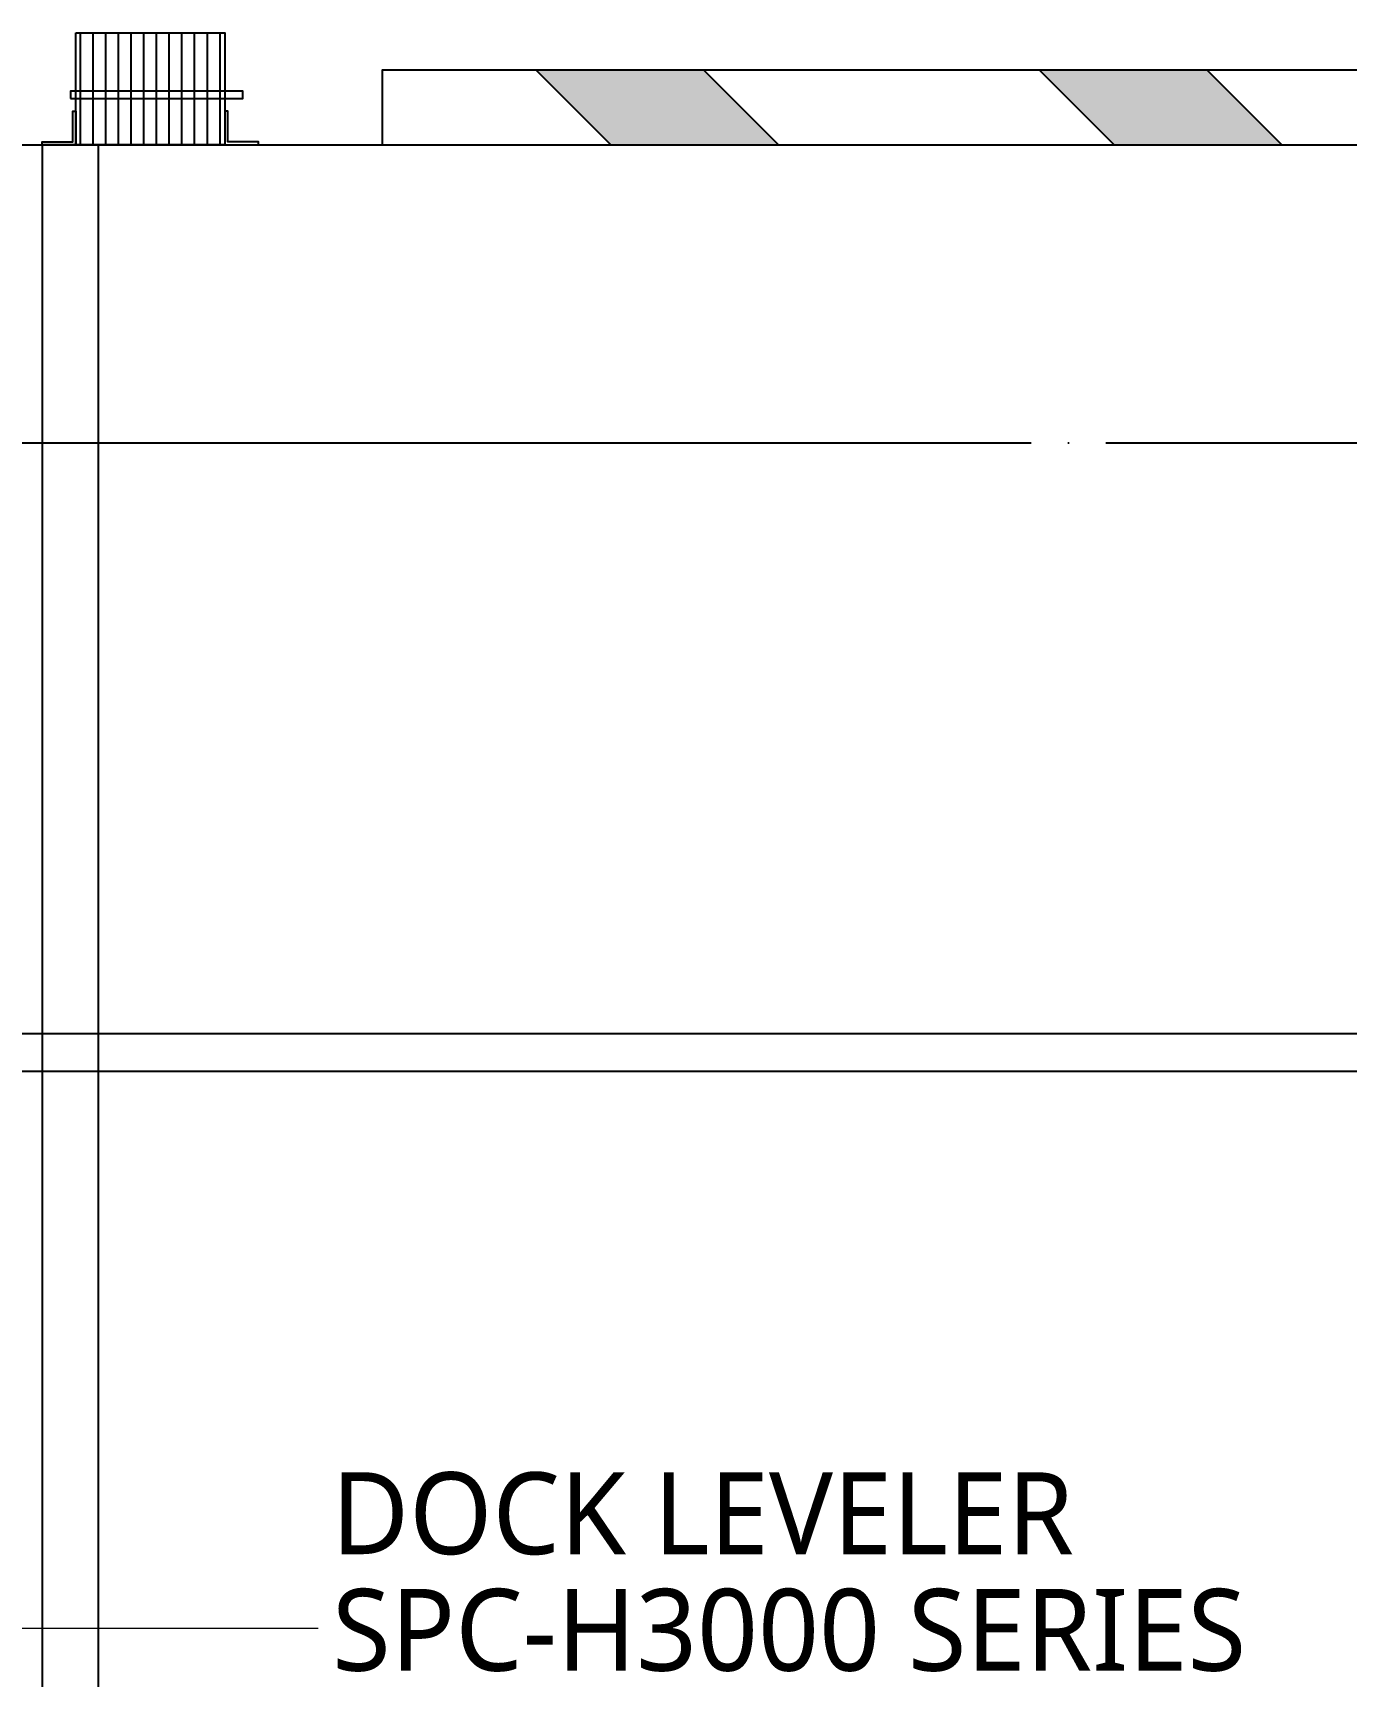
# Model space of a CAD drawing. Header units: millimetres. Extents: x 909 to 159266, y 137 to 21462.
# Drawn here: x 86861 to 88622, y 4820 to 7024 of the extents above; entities that cross this region are included whole.
import ezdxf

# ---------------------------------------------------------------- set-up
doc = ezdxf.new("R2010")
doc.units = ezdxf.units.MM
doc.header["$LTSCALE"] = 50
doc.header["$MEASUREMENT"] = 0
doc.linetypes.add('지상1층 평면도$0$CEN', pattern=[62, 60, -1, 0, -1])
for name, color, linetype in [('DIM', 7, 'Continuous'), ('OHD Panel', 5, 'Continuous'), ('지상1층 평면도$0$A-FLOR-FLIN-TYP2', 8, 'Continuous'), ('지상1층 평면도$0$A-ST-AXIS-CEN', 252, '지상1층 평면도$0$CEN'), ('지상1층 평면도$0$AF_01_Xref_PLAN_REV_01$0$_시설물', 9, 'Continuous')]:
    doc.layers.add(name, color=color, linetype=linetype)
doc.layers.add('건축120130$0$TEX', color=3, linetype='Continuous', lineweight=15)
doc.styles.get("Standard").update_dxf_attribs({"font": 'NanumGothicBold.ttf'})
doc.styles.add('울릉도M', font='NanumGothic.ttf')
doc.dimstyles.new('ISO-25', dxfattribs={"dimtxt": 2.5, "dimasz": 2.5, "dimexe": 1.25, "dimexo": 0.625, "dimtad": 1, "dimtxsty": 'Standard', "dimcen": 2.5, "dimadec": 0, "dimazin": 0, "dimtfac": 1, "dimtmove": 0, "dimatfit": 3, "dimfxl": 1, "dimarcsym": 0})

# ---------------------------------------------------------------- blocks, each defined once
blk = doc.blocks.new('지상1층 평면도$0$G$C6949C102')
at = {"color": 251}
for p, q in [((2432.5, 3044.9), (2432.5, 3194.9)), ((2449.5, 3044.9), (2449.5, 3194.9)), ((2466.5, 3044.9), (2466.5, 3194.9)), ((2483.5, 3044.9), (2483.5, 3194.9)), ((2500.5, 3044.9), (2500.5, 3194.9)), ((2517.5, 3044.9), (2517.5, 3194.9)), ((2534.5, 3044.9), (2534.5, 3194.9)), ((2551.5, 3044.9), (2551.5, 3194.9)), ((2568.5, 3044.9), (2568.5, 3194.9)), ((2585.5, 3044.9), (2585.5, 3194.9)), ((2602.5, 3044.9), (2602.5, 3194.9)), ((2619.5, 3044.9), (2619.5, 3194.9))]:
    blk.add_line(p, q, dxfattribs=at)
blk.add_lwpolyline([(2426, 3194.9), (2626, 3194.9), (2626, 3044.9), (2426, 3044.9)], close=True, dxfattribs=at)
at = {"color": 1}
blk.add_lwpolyline([(2419, 3107), (2650, 3107), (2650, 3116.6), (2419, 3116.6)], close=True, dxfattribs=at)
at = {"color": 251}
for points in [[(2426, 3044.9), (2381, 3044.9), (2381, 3048.9), (2422, 3048.9), (2422, 3089.9), (2426, 3089.9), (2426, 3044.9), (2422, 3044.9)], [(2626, 3044.9), (2671, 3044.9), (2671, 3048.9), (2630, 3048.9), (2630, 3089.9), (2626, 3089.9), (2626, 3044.9), (2630, 3044.9)]]:
    blk.add_lwpolyline(points, dxfattribs=at)
at = {"layer": 'DIM', "color": 1}
for p, q in [((2381, 3044.9), (2381, 44.9)), ((2456, 3044.9), (2456, -30.1))]:
    blk.add_line(p, q, dxfattribs=at)

msp = doc.modelspace()

# ---------------------------------------------------------------- hatches: boundary and pattern name
at = {"layer": '지상1층 평면도$0$AF_01_Xref_PLAN_REV_01$0$_시설물'}
for points in [[(87761.3, 6974.4), (87861.3, 6874.4), (87636.3, 6874.4), (87536.3, 6974.4)], [(88436.3, 6974.4), (88536.3, 6874.4), (88311.3, 6874.4), (88211.3, 6974.4)]]:
    msp.add_hatch(color=253, dxfattribs=at).paths.add_polyline_path(points)

# ---------------------------------------------------------------- linework, layer by layer
at = {"layer": 'OHD Panel', "elevation": 0}
msp.add_lwpolyline([(90973.8, 5681.4), (80723.8, 5681.4), (80723.8, 5631.4), (90973.8, 5631.4)], close=True, dxfattribs=at)
at = {"layer": '지상1층 평면도$0$A-FLOR-FLIN-TYP2'}
msp.add_line((80548.8, 6874.4, 0), (90948.8, 6874.4, 0), dxfattribs=at)
msp.add_line((80548.8, 6874.4, 0), (90948.8, 6874.4, 0), dxfattribs=at)
at = {"layer": '지상1층 평면도$0$A-ST-AXIS-CEN', "color": 1}
msp.add_line((79000, 6474.4, 0), (92703.7, 6474.4, 0), dxfattribs=at)
at = {"layer": '지상1층 평면도$0$AF_01_Xref_PLAN_REV_01$0$_시설물'}
for p, q in [((87536.3, 6974.4, 0), (87636.3, 6874.4, 0)), ((87761.3, 6974.4, 0), (87861.3, 6874.4, 0)), ((88211.3, 6974.4, 0), (88311.3, 6874.4, 0)), ((88436.3, 6974.4, 0), (88536.3, 6874.4, 0))]:
    msp.add_line(p, q, dxfattribs=at)
at = {"layer": '지상1층 평면도$0$AF_01_Xref_PLAN_REV_01$0$_시설물', "color": 6, "elevation": 0}
msp.add_lwpolyline([(87329.8, 6874.4), (90948.8, 6874.4), (90948.8, 6974.4), (87329.8, 6974.4), (87329.8, 6874.4)], dxfattribs=at)

# ---------------------------------------------------------------- block references
msp.add_blockref('지상1층 평면도$0$G$C6949C102', (84492.8, 3829.5, 0))

# ---------------------------------------------------------------- texts
at = {"layer": '건축120130$0$TEX', "style": '울릉도M'}
for s, p in [('DOCK LEVELER', (87261.5, 4983.4, 0)), ('SPC-H3000 SERIES', (87262.6, 4827, 0))]:
    msp.add_text(s, height=109.843, dxfattribs=at).set_placement(p)

# ---------------------------------------------------------------- leaders
msp.add_leader([(86611.3, 4884.3, 0), (87243.9, 4884.3, 0)], dimstyle='ISO-25', override={"dimasz": 50, "dimtad": 0, "dimclrd": 1, "dimlwd": 9})

doc.saveas('drawing.dxf')
